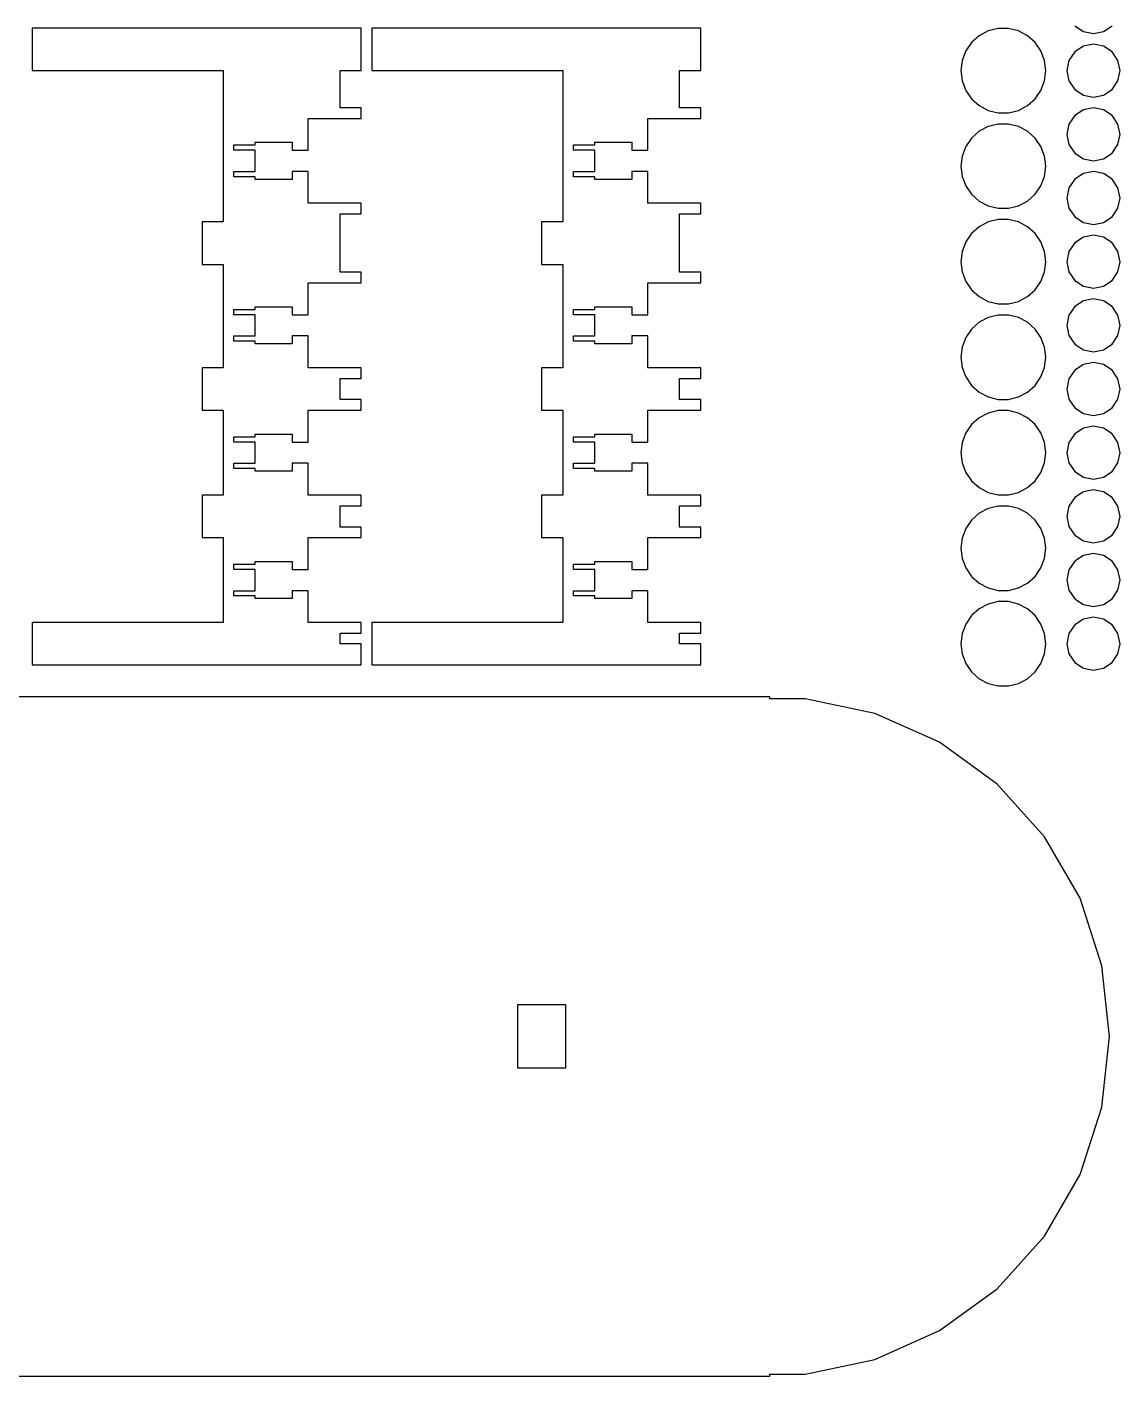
# Model space of a CAD drawing. Header units: metres. Extents: x -64 to 563, y 0 to 804.
# Drawn here: x 127 to 333, y 390 to 644.2 of the extents above; entities that cross this region are included whole.
import ezdxf

# ---------------------------------------------------------------- set-up
doc = ezdxf.new("R2010")
doc.units = ezdxf.units.M

msp = doc.modelspace()

# ---------------------------------------------------------------- linework, layer by layer
for p, q in [((190, 644), (128, 644)), ((128, 644), (128, 636)), ((190, 636), (190, 644)), ((254, 644), (192, 644)), ((192, 644), (192, 636)), ((254, 636), (254, 644)), ((308.163, 643.48), (306.455, 642.584)), ((310.036, 643.942), (308.163, 643.48)), ((311.964, 643.942), (310.036, 643.942)), ((313.837, 643.48), (311.964, 643.942)), ((315.545, 642.584), (313.837, 643.48)), ((324.464, 644.464), (326.087, 643.381)), ((326.087, 643.381), (328, 643)), ((328, 643), (329.913, 643.381)), ((329.913, 643.381), (331.536, 644.464)), ((305.012, 641.305), (303.916, 639.718)), ((306.455, 642.584), (305.012, 641.305)), ((316.988, 641.305), (315.545, 642.584)), ((318.084, 639.718), (316.988, 641.305)), ((328, 641), (326.087, 640.619)), ((329.913, 640.619), (328, 641)), ((303.916, 639.718), (303.232, 637.915)), ((318.768, 637.915), (318.084, 639.718)), ((324.464, 639.536), (323.381, 637.913)), ((326.087, 640.619), (324.464, 639.536)), ((331.536, 639.536), (329.913, 640.619)), ((332.619, 637.913), (331.536, 639.536)), ((128, 636), (164, 636)), ((164, 636), (164, 607.5)), ((186, 629), (186, 636)), ((186, 636), (190, 636)), ((192, 636), (228, 636)), ((228, 636), (228, 607.5)), ((250, 629), (250, 636)), ((250, 636), (254, 636)), ((303.232, 637.915), (303, 636)), ((303, 636), (303.232, 634.085)), ((319, 636), (318.768, 637.915)), ((318.768, 634.085), (319, 636)), ((323.381, 637.913), (323, 636)), ((323, 636), (323.381, 634.087)), ((333, 636), (332.619, 637.913)), ((332.619, 634.087), (333, 636)), ((303.232, 634.085), (303.916, 632.282)), ((318.084, 632.282), (318.768, 634.085)), ((323.381, 634.087), (324.464, 632.464)), ((331.536, 632.464), (332.619, 634.087)), ((303.916, 632.282), (305.012, 630.695)), ((305.012, 630.695), (306.455, 629.416)), ((315.545, 629.416), (316.988, 630.695)), ((316.988, 630.695), (318.084, 632.282)), ((324.464, 632.464), (326.087, 631.381)), ((326.087, 631.381), (328, 631)), ((328, 631), (329.913, 631.381)), ((329.913, 631.381), (331.536, 632.464)), ((190, 629), (186, 629)), ((190, 627), (190, 629)), ((254, 629), (250, 629)), ((254, 627), (254, 629)), ((306.455, 629.416), (308.163, 628.52)), ((308.163, 628.52), (310.036, 628.058)), ((310.036, 628.058), (311.964, 628.058)), ((311.964, 628.058), (313.837, 628.52)), ((313.837, 628.52), (315.545, 629.416)), ((326.087, 628.619), (324.464, 627.536)), ((328, 629), (326.087, 628.619)), ((329.913, 628.619), (328, 629)), ((331.536, 627.536), (329.913, 628.619)), ((180, 621), (180, 627)), ((180, 627), (190, 627)), ((244, 621), (244, 627)), ((244, 627), (254, 627)), ((308.163, 625.48), (306.455, 624.584)), ((310.036, 625.942), (308.163, 625.48)), ((311.964, 625.942), (310.036, 625.942)), ((313.837, 625.48), (311.964, 625.942)), ((315.545, 624.584), (313.837, 625.48)), ((323.381, 625.913), (323, 624)), ((324.464, 627.536), (323.381, 625.913)), ((332.619, 625.913), (331.536, 627.536)), ((333, 624), (332.619, 625.913)), ((305.012, 623.305), (303.916, 621.718)), ((306.455, 624.584), (305.012, 623.305)), ((316.988, 623.305), (315.545, 624.584)), ((318.084, 621.718), (316.988, 623.305)), ((323, 624), (323.381, 622.087)), ((332.619, 622.087), (333, 624)), ((166, 621), (166, 622)), ((166, 622), (170, 622)), ((170, 621), (166, 621)), ((170, 622), (170, 622.5)), ((170, 622.5), (177, 622.5)), ((170, 617), (170, 621)), ((177, 622.5), (177, 621)), ((177, 621), (180, 621)), ((230, 621), (230, 622)), ((230, 622), (234, 622)), ((234, 621), (230, 621)), ((234, 622), (234, 622.5)), ((234, 622.5), (241, 622.5)), ((234, 617), (234, 621)), ((241, 622.5), (241, 621)), ((241, 621), (244, 621)), ((303.916, 621.718), (303.232, 619.915)), ((318.768, 619.915), (318.084, 621.718)), ((323.381, 622.087), (324.464, 620.464)), ((324.464, 620.464), (326.087, 619.381)), ((329.913, 619.381), (331.536, 620.464)), ((331.536, 620.464), (332.619, 622.087)), ((303.232, 619.915), (303, 618)), ((303, 618), (303.232, 616.085)), ((319, 618), (318.768, 619.915)), ((318.768, 616.085), (319, 618)), ((326.087, 619.381), (328, 619)), ((328, 619), (329.913, 619.381)), ((166, 616), (166, 617)), ((166, 617), (170, 617)), ((170, 616), (166, 616)), ((170, 615.5), (170, 616)), ((177, 615.5), (170, 615.5)), ((180, 617), (177, 617)), ((177, 617), (177, 615.5)), ((180, 611), (180, 617)), ((230, 616), (230, 617)), ((230, 617), (234, 617)), ((234, 616), (230, 616)), ((234, 615.5), (234, 616)), ((241, 615.5), (234, 615.5)), ((244, 617), (241, 617)), ((241, 617), (241, 615.5)), ((244, 611), (244, 617)), ((303.232, 616.085), (303.916, 614.282)), ((318.084, 614.282), (318.768, 616.085)), ((324.464, 615.536), (323.381, 613.913)), ((326.087, 616.619), (324.464, 615.536)), ((328, 617), (326.087, 616.619)), ((329.913, 616.619), (328, 617)), ((331.536, 615.536), (329.913, 616.619)), ((332.619, 613.913), (331.536, 615.536)), ((303.916, 614.282), (305.012, 612.695)), ((316.988, 612.695), (318.084, 614.282)), ((323.381, 613.913), (323, 612)), ((333, 612), (332.619, 613.913)), ((190, 611), (180, 611)), ((190, 609), (190, 611)), ((254, 611), (244, 611)), ((254, 609), (254, 611)), ((305.012, 612.695), (306.455, 611.416)), ((306.455, 611.416), (308.163, 610.52)), ((308.163, 610.52), (310.036, 610.058)), ((311.964, 610.058), (313.837, 610.52)), ((313.837, 610.52), (315.545, 611.416)), ((315.545, 611.416), (316.988, 612.695)), ((323, 612), (323.381, 610.087)), ((332.619, 610.087), (333, 612)), ((186, 598), (186, 609)), ((186, 609), (190, 609)), ((250, 598), (250, 609)), ((250, 609), (254, 609)), ((310.036, 607.942), (308.163, 607.48)), ((310.036, 610.058), (311.964, 610.058)), ((311.964, 607.942), (310.036, 607.942)), ((313.837, 607.48), (311.964, 607.942)), ((323.381, 610.087), (324.464, 608.464)), ((324.464, 608.464), (326.087, 607.381)), ((329.913, 607.381), (331.536, 608.464)), ((331.536, 608.464), (332.619, 610.087)), ((164, 607.5), (160, 607.5)), ((160, 607.5), (160, 599.5)), ((228, 607.5), (224, 607.5)), ((224, 607.5), (224, 599.5)), ((305.012, 605.305), (303.916, 603.718)), ((306.455, 606.584), (305.012, 605.305)), ((308.163, 607.48), (306.455, 606.584)), ((315.545, 606.584), (313.837, 607.48)), ((316.988, 605.305), (315.545, 606.584)), ((318.084, 603.718), (316.988, 605.305)), ((326.087, 607.381), (328, 607)), ((328, 607), (329.913, 607.381)), ((303.916, 603.718), (303.232, 601.915)), ((318.768, 601.915), (318.084, 603.718)), ((324.464, 603.536), (323.381, 601.913)), ((326.087, 604.619), (324.464, 603.536)), ((328, 605), (326.087, 604.619)), ((329.913, 604.619), (328, 605)), ((331.536, 603.536), (329.913, 604.619)), ((332.619, 601.913), (331.536, 603.536)), ((303.232, 601.915), (303, 600)), ((303, 600), (303.232, 598.085)), ((319, 600), (318.768, 601.915)), ((318.768, 598.085), (319, 600)), ((323.381, 601.913), (323, 600)), ((323, 600), (323.381, 598.087)), ((333, 600), (332.619, 601.913)), ((332.619, 598.087), (333, 600)), ((160, 599.5), (164, 599.5)), ((164, 599.5), (164, 580)), ((190, 598), (186, 598)), ((190, 596), (190, 598)), ((224, 599.5), (228, 599.5)), ((228, 599.5), (228, 580)), ((254, 598), (250, 598)), ((254, 596), (254, 598)), ((303.232, 598.085), (303.916, 596.282)), ((318.084, 596.282), (318.768, 598.085)), ((323.381, 598.087), (324.464, 596.464)), ((331.536, 596.464), (332.619, 598.087)), ((180, 590), (180, 596)), ((180, 596), (190, 596)), ((244, 590), (244, 596)), ((244, 596), (254, 596)), ((303.916, 596.282), (305.012, 594.695)), ((316.988, 594.695), (318.084, 596.282)), ((324.464, 596.464), (326.087, 595.381)), ((326.087, 595.381), (328, 595)), ((328, 595), (329.913, 595.381)), ((329.913, 595.381), (331.536, 596.464)), ((305.012, 594.695), (306.455, 593.416)), ((306.455, 593.416), (308.163, 592.52)), ((308.163, 592.52), (310.036, 592.058)), ((311.964, 592.058), (313.837, 592.52)), ((313.837, 592.52), (315.545, 593.416)), ((315.545, 593.416), (316.988, 594.695)), ((326.087, 592.619), (324.464, 591.536)), ((328, 593), (326.087, 592.619)), ((329.913, 592.619), (328, 593)), ((331.536, 591.536), (329.913, 592.619)), ((166, 590), (166, 591)), ((166, 591), (170, 591)), ((170, 590), (166, 590)), ((170, 591), (170, 591.5)), ((170, 591.5), (177, 591.5)), ((170, 586), (170, 590)), ((177, 591.5), (177, 590)), ((177, 590), (180, 590)), ((230, 590), (230, 591)), ((230, 591), (234, 591)), ((234, 590), (230, 590)), ((234, 591), (234, 591.5)), ((234, 591.5), (241, 591.5)), ((234, 586), (234, 590)), ((241, 591.5), (241, 590)), ((241, 590), (244, 590)), ((310.036, 589.942), (308.163, 589.48)), ((310.036, 592.058), (311.964, 592.058)), ((311.964, 589.942), (310.036, 589.942)), ((313.837, 589.48), (311.964, 589.942)), ((323.381, 589.913), (323, 588)), ((324.464, 591.536), (323.381, 589.913)), ((332.619, 589.913), (331.536, 591.536)), ((333, 588), (332.619, 589.913)), ((305.012, 587.305), (303.916, 585.718)), ((306.455, 588.584), (305.012, 587.305)), ((308.163, 589.48), (306.455, 588.584)), ((315.545, 588.584), (313.837, 589.48)), ((316.988, 587.305), (315.545, 588.584)), ((318.084, 585.718), (316.988, 587.305)), ((323, 588), (323.381, 586.087)), ((332.619, 586.087), (333, 588)), ((166, 585), (166, 586)), ((166, 586), (170, 586)), ((170, 585), (166, 585)), ((170, 584.5), (170, 585)), ((180, 586), (177, 586)), ((177, 586), (177, 584.5)), ((180, 580), (180, 586)), ((230, 585), (230, 586)), ((230, 586), (234, 586)), ((234, 585), (230, 585)), ((234, 584.5), (234, 585)), ((244, 586), (241, 586)), ((241, 586), (241, 584.5)), ((244, 580), (244, 586)), ((303.916, 585.718), (303.232, 583.915)), ((318.768, 583.915), (318.084, 585.718)), ((323.381, 586.087), (324.464, 584.464)), ((331.536, 584.464), (332.619, 586.087)), ((177, 584.5), (170, 584.5)), ((241, 584.5), (234, 584.5)), ((303.232, 583.915), (303, 582)), ((319, 582), (318.768, 583.915)), ((324.464, 584.464), (326.087, 583.381)), ((326.087, 583.381), (328, 583)), ((328, 583), (329.913, 583.381)), ((329.913, 583.381), (331.536, 584.464)), ((164, 580), (160, 580)), ((160, 580), (160, 572)), ((190, 580), (180, 580)), ((190, 578), (190, 580)), ((228, 580), (224, 580)), ((224, 580), (224, 572)), ((254, 580), (244, 580)), ((254, 578), (254, 580)), ((303, 582), (303.232, 580.085)), ((303.232, 580.085), (303.916, 578.282)), ((318.084, 578.282), (318.768, 580.085)), ((318.768, 580.085), (319, 582)), ((326.087, 580.619), (324.464, 579.536)), ((328, 581), (326.087, 580.619)), ((329.913, 580.619), (328, 581)), ((331.536, 579.536), (329.913, 580.619)), ((186, 574), (186, 578)), ((186, 578), (190, 578)), ((250, 574), (250, 578)), ((250, 578), (254, 578)), ((303.916, 578.282), (305.012, 576.695)), ((316.988, 576.695), (318.084, 578.282)), ((323.381, 577.913), (323, 576)), ((324.464, 579.536), (323.381, 577.913)), ((332.619, 577.913), (331.536, 579.536)), ((333, 576), (332.619, 577.913)), ((305.012, 576.695), (306.455, 575.416)), ((306.455, 575.416), (308.163, 574.52)), ((313.837, 574.52), (315.545, 575.416)), ((315.545, 575.416), (316.988, 576.695)), ((323, 576), (323.381, 574.087)), ((332.619, 574.087), (333, 576)), ((190, 574), (186, 574)), ((190, 572), (190, 574)), ((254, 574), (250, 574)), ((254, 572), (254, 574)), ((308.163, 574.52), (310.036, 574.058)), ((310.036, 574.058), (311.964, 574.058)), ((311.964, 574.058), (313.837, 574.52)), ((323.381, 574.087), (324.464, 572.464)), ((324.464, 572.464), (326.087, 571.381)), ((329.913, 571.381), (331.536, 572.464)), ((331.536, 572.464), (332.619, 574.087)), ((160, 572), (164, 572)), ((164, 572), (164, 556)), ((180, 566), (180, 572)), ((180, 572), (190, 572)), ((224, 572), (228, 572)), ((228, 572), (228, 556)), ((244, 566), (244, 572)), ((244, 572), (254, 572)), ((306.455, 570.584), (305.012, 569.305)), ((308.163, 571.48), (306.455, 570.584)), ((310.036, 571.942), (308.163, 571.48)), ((311.964, 571.942), (310.036, 571.942)), ((313.837, 571.48), (311.964, 571.942)), ((315.545, 570.584), (313.837, 571.48)), ((316.988, 569.305), (315.545, 570.584)), ((326.087, 571.381), (328, 571)), ((328, 571), (329.913, 571.381)), ((166, 566), (166, 567)), ((166, 567), (170, 567)), ((170, 567), (170, 567.5)), ((170, 567.5), (177, 567.5)), ((177, 567.5), (177, 566)), ((230, 566), (230, 567)), ((230, 567), (234, 567)), ((234, 567), (234, 567.5)), ((234, 567.5), (241, 567.5)), ((241, 567.5), (241, 566)), ((303.916, 567.718), (303.232, 565.915)), ((305.012, 569.305), (303.916, 567.718)), ((318.084, 567.718), (316.988, 569.305)), ((318.768, 565.915), (318.084, 567.718)), ((324.464, 567.536), (323.381, 565.913)), ((326.087, 568.619), (324.464, 567.536)), ((328, 569), (326.087, 568.619)), ((329.913, 568.619), (328, 569)), ((331.536, 567.536), (329.913, 568.619)), ((332.619, 565.913), (331.536, 567.536)), ((170, 566), (166, 566)), ((170, 562), (170, 566)), ((177, 566), (180, 566)), ((234, 566), (230, 566)), ((234, 562), (234, 566)), ((241, 566), (244, 566)), ((303.232, 565.915), (303, 564)), ((319, 564), (318.768, 565.915)), ((323.381, 565.913), (323, 564)), ((333, 564), (332.619, 565.913)), ((166, 561), (166, 562)), ((166, 562), (170, 562)), ((180, 562), (177, 562)), ((177, 562), (177, 560.5)), ((180, 556), (180, 562)), ((230, 561), (230, 562)), ((230, 562), (234, 562)), ((244, 562), (241, 562)), ((241, 562), (241, 560.5)), ((244, 556), (244, 562)), ((303, 564), (303.232, 562.085)), ((303.232, 562.085), (303.916, 560.282)), ((318.084, 560.282), (318.768, 562.085)), ((318.768, 562.085), (319, 564)), ((323, 564), (323.381, 562.087)), ((323.381, 562.087), (324.464, 560.464)), ((331.536, 560.464), (332.619, 562.087)), ((332.619, 562.087), (333, 564)), ((170, 561), (166, 561)), ((170, 560.5), (170, 561)), ((177, 560.5), (170, 560.5)), ((234, 561), (230, 561)), ((234, 560.5), (234, 561)), ((241, 560.5), (234, 560.5)), ((303.916, 560.282), (305.012, 558.695)), ((316.988, 558.695), (318.084, 560.282)), ((324.464, 560.464), (326.087, 559.381)), ((326.087, 559.381), (328, 559)), ((328, 559), (329.913, 559.381)), ((329.913, 559.381), (331.536, 560.464)), ((305.012, 558.695), (306.455, 557.416)), ((306.455, 557.416), (308.163, 556.52)), ((313.837, 556.52), (315.545, 557.416)), ((315.545, 557.416), (316.988, 558.695)), ((328, 557), (326.087, 556.619)), ((329.913, 556.619), (328, 557)), ((164, 556), (160, 556)), ((160, 556), (160, 548)), ((190, 556), (180, 556)), ((190, 554), (190, 556)), ((228, 556), (224, 556)), ((224, 556), (224, 548)), ((254, 556), (244, 556)), ((254, 554), (254, 556)), ((308.163, 556.52), (310.036, 556.058)), ((310.036, 556.058), (311.964, 556.058)), ((311.964, 556.058), (313.837, 556.52)), ((324.464, 555.536), (323.381, 553.913)), ((326.087, 556.619), (324.464, 555.536)), ((331.536, 555.536), (329.913, 556.619)), ((332.619, 553.913), (331.536, 555.536)), ((186, 550), (186, 554)), ((186, 554), (190, 554)), ((250, 550), (250, 554)), ((250, 554), (254, 554)), ((306.455, 552.584), (305.012, 551.305)), ((308.163, 553.48), (306.455, 552.584)), ((310.036, 553.942), (308.163, 553.48)), ((311.964, 553.942), (310.036, 553.942)), ((313.837, 553.48), (311.964, 553.942)), ((315.545, 552.584), (313.837, 553.48)), ((316.988, 551.305), (315.545, 552.584)), ((323.381, 553.913), (323, 552)), ((323, 552), (323.381, 550.087)), ((333, 552), (332.619, 553.913)), ((332.619, 550.087), (333, 552)), ((190, 550), (186, 550)), ((190, 548), (190, 550)), ((254, 550), (250, 550)), ((254, 548), (254, 550)), ((303.916, 549.718), (303.232, 547.915)), ((305.012, 551.305), (303.916, 549.718)), ((318.084, 549.718), (316.988, 551.305)), ((318.768, 547.915), (318.084, 549.718)), ((323.381, 550.087), (324.464, 548.464)), ((331.536, 548.464), (332.619, 550.087)), ((160, 548), (164, 548)), ((164, 548), (164, 532)), ((180, 542), (180, 548)), ((180, 548), (190, 548)), ((224, 548), (228, 548)), ((228, 548), (228, 532)), ((244, 542), (244, 548)), ((244, 548), (254, 548)), ((303.232, 547.915), (303, 546)), ((319, 546), (318.768, 547.915)), ((324.464, 548.464), (326.087, 547.381)), ((326.087, 547.381), (328, 547)), ((328, 547), (329.913, 547.381)), ((329.913, 547.381), (331.536, 548.464)), ((303, 546), (303.232, 544.085)), ((303.232, 544.085), (303.916, 542.282)), ((318.084, 542.282), (318.768, 544.085)), ((318.768, 544.085), (319, 546)), ((326.087, 544.619), (324.464, 543.536)), ((328, 545), (326.087, 544.619)), ((329.913, 544.619), (328, 545)), ((331.536, 543.536), (329.913, 544.619)), ((166, 542), (166, 543)), ((166, 543), (170, 543)), ((170, 542), (166, 542)), ((170, 543), (170, 543.5)), ((170, 543.5), (177, 543.5)), ((170, 538), (170, 542)), ((177, 543.5), (177, 542)), ((177, 542), (180, 542)), ((230, 542), (230, 543)), ((230, 543), (234, 543)), ((234, 542), (230, 542)), ((234, 543), (234, 543.5)), ((234, 543.5), (241, 543.5)), ((234, 538), (234, 542)), ((241, 543.5), (241, 542)), ((241, 542), (244, 542)), ((303.916, 542.282), (305.012, 540.695)), ((316.988, 540.695), (318.084, 542.282)), ((323.381, 541.913), (323, 540)), ((324.464, 543.536), (323.381, 541.913)), ((332.619, 541.913), (331.536, 543.536)), ((333, 540), (332.619, 541.913)), ((305.012, 540.695), (306.455, 539.416)), ((306.455, 539.416), (308.163, 538.52)), ((313.837, 538.52), (315.545, 539.416)), ((315.545, 539.416), (316.988, 540.695)), ((323, 540), (323.381, 538.087)), ((332.619, 538.087), (333, 540)), ((166, 537), (166, 538)), ((166, 538), (170, 538)), ((170, 537), (166, 537)), ((170, 536.5), (170, 537)), ((177, 536.5), (170, 536.5)), ((180, 538), (177, 538)), ((177, 538), (177, 536.5)), ((180, 532), (180, 538)), ((230, 537), (230, 538)), ((230, 538), (234, 538)), ((234, 537), (230, 537)), ((234, 536.5), (234, 537)), ((241, 536.5), (234, 536.5)), ((244, 538), (241, 538)), ((241, 538), (241, 536.5)), ((244, 532), (244, 538)), ((308.163, 538.52), (310.036, 538.058)), ((310.036, 538.058), (311.964, 538.058)), ((311.964, 538.058), (313.837, 538.52)), ((323.381, 538.087), (324.464, 536.464)), ((324.464, 536.464), (326.087, 535.381)), ((329.913, 535.381), (331.536, 536.464)), ((331.536, 536.464), (332.619, 538.087)), ((306.455, 534.584), (305.012, 533.305)), ((308.163, 535.48), (306.455, 534.584)), ((310.036, 535.942), (308.163, 535.48)), ((311.964, 535.942), (310.036, 535.942)), ((313.837, 535.48), (311.964, 535.942)), ((315.545, 534.584), (313.837, 535.48)), ((316.988, 533.305), (315.545, 534.584)), ((326.087, 535.381), (328, 535)), ((328, 535), (329.913, 535.381)), ((164, 532), (128, 532)), ((128, 532), (128, 524)), ((190, 532), (180, 532)), ((190, 530), (190, 532)), ((228, 532), (192, 532)), ((192, 532), (192, 524)), ((254, 532), (244, 532)), ((254, 530), (254, 532)), ((303.916, 531.718), (303.232, 529.915)), ((305.012, 533.305), (303.916, 531.718)), ((318.084, 531.718), (316.988, 533.305)), ((318.768, 529.915), (318.084, 531.718)), ((324.464, 531.536), (323.381, 529.913)), ((326.087, 532.619), (324.464, 531.536)), ((328, 533), (326.087, 532.619)), ((329.913, 532.619), (328, 533)), ((331.536, 531.536), (329.913, 532.619)), ((332.619, 529.913), (331.536, 531.536)), ((186, 528), (186, 530)), ((186, 530), (190, 530)), ((250, 528), (250, 530)), ((250, 530), (254, 530)), ((303.232, 529.915), (303, 528)), ((319, 528), (318.768, 529.915)), ((323.381, 529.913), (323, 528)), ((333, 528), (332.619, 529.913)), ((190, 528), (186, 528)), ((190, 524), (190, 528)), ((254, 528), (250, 528)), ((254, 524), (254, 528)), ((303, 528), (303.232, 526.085)), ((318.768, 526.085), (319, 528)), ((323, 528), (323.381, 526.087)), ((332.619, 526.087), (333, 528)), ((128, 524), (190, 524)), ((192, 524), (254, 524)), ((303.232, 526.085), (303.916, 524.282)), ((303.916, 524.282), (305.012, 522.695)), ((316.988, 522.695), (318.084, 524.282)), ((318.084, 524.282), (318.768, 526.085)), ((323.381, 526.087), (324.464, 524.464)), ((324.464, 524.464), (326.087, 523.381)), ((329.913, 523.381), (331.536, 524.464)), ((331.536, 524.464), (332.619, 526.087)), ((305.012, 522.695), (306.455, 521.416)), ((306.455, 521.416), (308.163, 520.52)), ((313.837, 520.52), (315.545, 521.416)), ((315.545, 521.416), (316.988, 522.695)), ((326.087, 523.381), (328, 523)), ((328, 523), (329.913, 523.381)), ((308.163, 520.52), (310.036, 520.058)), ((310.036, 520.058), (311.964, 520.058)), ((311.964, 520.058), (313.837, 520.52)), ((267, 518), (64, 518)), ((267, 517.649), (267, 518)), ((273.69, 517.649), (267, 517.649)), ((286.777, 514.868), (273.69, 517.649)), ((299, 509.426), (286.777, 514.868)), ((309.824, 501.561), (299, 509.426)), ((318.777, 491.618), (309.824, 501.561)), ((325.467, 480.031), (318.777, 491.618)), ((329.601, 467.306), (325.467, 480.031)), ((331, 454), (329.601, 467.306)), ((219.5, 448), (219.5, 460)), ((219.5, 460), (228.5, 460)), ((228.5, 460), (228.5, 448)), ((329.601, 440.694), (331, 454)), ((228.5, 448), (219.5, 448)), ((325.467, 427.969), (329.601, 440.694)), ((318.777, 416.382), (325.467, 427.969)), ((309.824, 406.439), (318.777, 416.382)), ((299, 398.574), (309.824, 406.439)), ((286.777, 393.132), (299, 398.574)), ((273.69, 390.351), (286.777, 393.132)), ((64, 390), (267, 390)), ((267, 390.351), (273.69, 390.351)), ((267, 390), (267, 390.351))]:
    msp.add_line(p, q)

doc.saveas('drawing.dxf')
